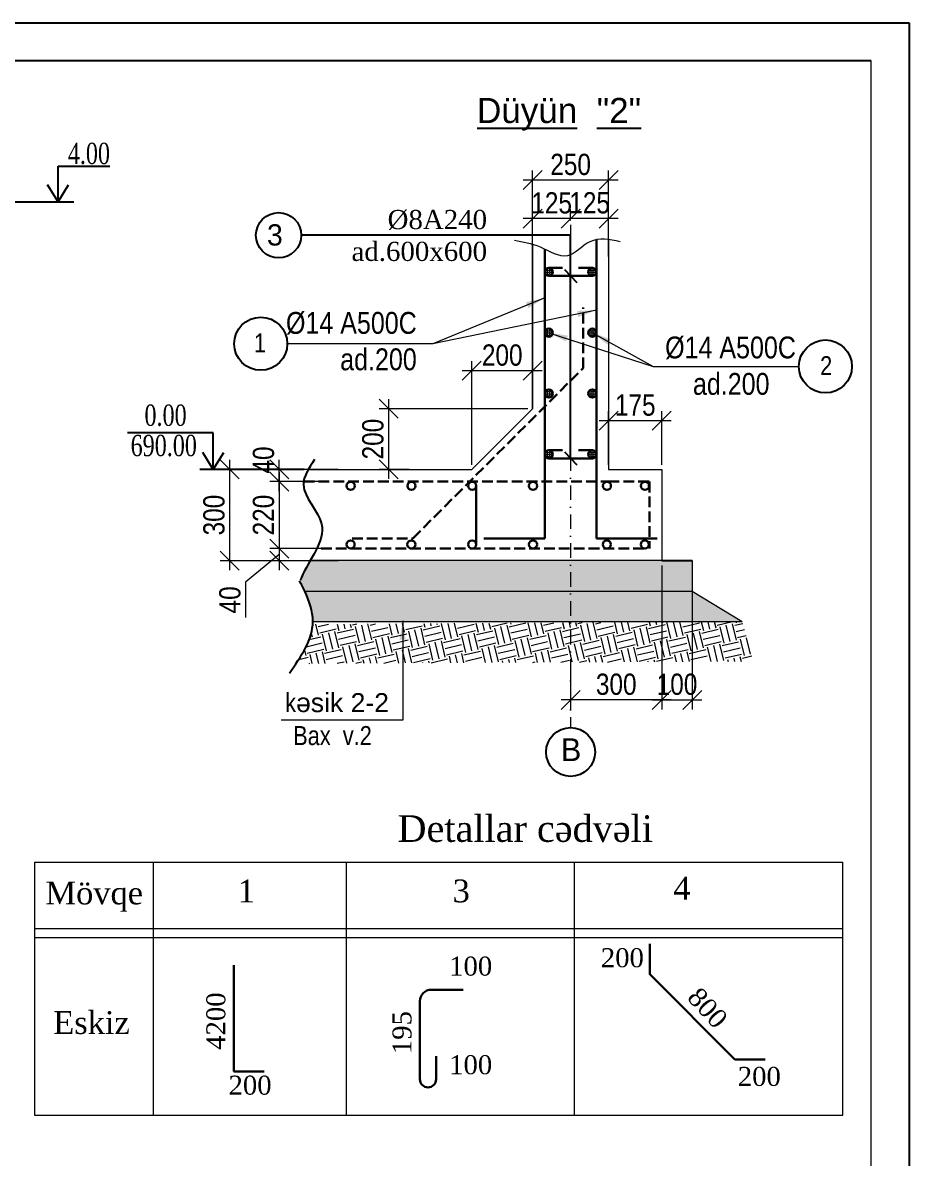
# Model space of a CAD drawing. Header units: millimetres. Extents: x 1067644 to 1117794, y -913136 to -692535.
# Drawn here: x 1106129 to 1117794, y -802684 to -787739 of the extents above; entities that cross this region are included whole.
import ezdxf

# ---------------------------------------------------------------- set-up
doc = ezdxf.new("R2010")
doc.units = ezdxf.units.MM
doc.linetypes.add('DASHDOT', pattern=[25.4, 12.7, -6.35, 0, -6.35])
doc.linetypes.add('Hidden Line', pattern=[391.222223, 282.222223, -109])
doc.layers.add('Annotation - Text', color=7, linetype='Continuous')
doc.layers.add('Text', color=7, linetype='Continuous')
doc.layers.add('Layer3', color=7, linetype='Continuous', lineweight=13)
doc.layers.add('xett', color=7, linetype='Continuous', lineweight=0)
doc.styles.add('400', font='times.ttf', dxfattribs={"width": 0.75, "height": 300})
doc.styles.get("Standard").update_dxf_attribs({"font": 'a3ar(la).ttf'})
doc.styles.add('style3', font='ARIAAL_.TTF', dxfattribs={"height": 300})
doc.styles.add('Times  New  Roman (Unicod)', font='times.ttf')
doc.styles.add('Times New  Roman', font='times.ttf')
doc.styles.add('Times New Roman', font='times.ttf')
doc.styles.add('yazitipi', font='ARIALN.TTF')
doc.dimstyles.new('sevda', dxfattribs={"dimscale": 100, "dimtxt": 2.8, "dimasz": 2.5, "dimexe": 1.25, "dimexo": 0.625, "dimtad": 1, "dimtxsty": 'yazitipi', "dimblk": 'OBLIQUE', "dimcen": 2.5, "dimdle": 1.25, "dimclrd": 253, "dimclre": 253, "dimclrt": 73, "dimaunit": 1, "dimadec": 3, "dimazin": 0, "dimtfac": 1, "dimtmove": 1, "dimatfit": 3, "dimfxl": 1, "dimlwd": 13, "dimlwe": 13, "dimarcsym": 0})

# ---------------------------------------------------------------- blocks, each defined once
blk = doc.blocks.new('_Oblique')
at = {"color": 0, "linetype": 'ByBlock', "lineweight": -2}
blk.add_line((-0.5, -0.5), (0.5, 0.5), dxfattribs=at)
blk = doc.blocks.new('*D70')
at = {"color": 253, "lineweight": 13, "ltscale": 15, "transparency": 16777216}
for p, q in [((1114538, -794881), (1114538, -796777)), ((1113338, -796250), (1113338, -796777)), ((1114663, -796652), (1113213, -796652))]:
    blk.add_line(p, q, dxfattribs=at)
at = {"layer": 'Defpoints', "color": 0, "ltscale": 15, "transparency": 16777216}
for p in [(1114538, -794819), (1113338, -796188), (1113338, -796652)]:
    blk.add_point(p, dxfattribs=at)
at = {"color": 253, "lineweight": 13, "ltscale": 15, "transparency": 16777216, "xscale": 250, "yscale": 250, "zscale": 250, "rotation": 180}
blk.add_blockref('_Oblique', (1113338, -796652), dxfattribs=at)
at = {"color": 253, "lineweight": 13, "ltscale": 15, "transparency": 16777216, "xscale": 250, "yscale": 250, "zscale": 250}
blk.add_blockref('_Oblique', (1114538, -796652), dxfattribs=at)
at = {"color": 73, "ltscale": 15, "transparency": 16777216, "insert": (1113938, -796447), "char_height": 280, "attachment_point": 5, "style": 'yazitipi'}
blk.add_mtext('300', dxfattribs=at)
blk = doc.blocks.new('*D71')
at = {"color": 253, "lineweight": 13, "ltscale": 15, "transparency": 16777216}
for p, q in [((1114538, -794881), (1114538, -796777)), ((1114938, -794881), (1114938, -796777)), ((1114413, -796652), (1115063, -796652))]:
    blk.add_line(p, q, dxfattribs=at)
at = {"layer": 'Defpoints', "color": 0, "ltscale": 15, "transparency": 16777216}
for p in [(1114538, -794819), (1114938, -794819), (1114938, -796652)]:
    blk.add_point(p, dxfattribs=at)
at = {"color": 253, "lineweight": 13, "ltscale": 15, "transparency": 16777216, "xscale": 250, "yscale": 250, "zscale": 250, "rotation": 180}
blk.add_blockref('_Oblique', (1114538, -796652), dxfattribs=at)
at = {"color": 253, "lineweight": 13, "ltscale": 15, "transparency": 16777216, "xscale": 250, "yscale": 250, "zscale": 250}
blk.add_blockref('_Oblique', (1114938, -796652), dxfattribs=at)
at = {"color": 73, "ltscale": 15, "transparency": 16777216, "insert": (1114738, -796447), "char_height": 280, "attachment_point": 5, "style": 'yazitipi'}
blk.add_mtext('100', dxfattribs=at)
blk = doc.blocks.new('*D72')
at = {"color": 253, "lineweight": 13, "ltscale": 15, "transparency": 16777216}
for p, q in [((1113838, -793556), (1113838, -792853)), ((1114538, -793556), (1114538, -792853)), ((1114663, -792978), (1113713, -792978))]:
    blk.add_line(p, q, dxfattribs=at)
at = {"layer": 'Defpoints', "color": 0, "ltscale": 15, "transparency": 16777216}
for p in [(1113838, -792978), (1113838, -793619), (1114538, -793619)]:
    blk.add_point(p, dxfattribs=at)
at = {"color": 253, "lineweight": 13, "ltscale": 15, "transparency": 16777216, "xscale": 250, "yscale": 250, "zscale": 250, "rotation": 180}
blk.add_blockref('_Oblique', (1113838, -792978), dxfattribs=at)
at = {"color": 253, "lineweight": 13, "ltscale": 15, "transparency": 16777216, "xscale": 250, "yscale": 250, "zscale": 250}
blk.add_blockref('_Oblique', (1114538, -792978), dxfattribs=at)
at = {"color": 73, "ltscale": 15, "transparency": 16777216, "insert": (1114188, -792773), "char_height": 280, "attachment_point": 5, "style": 'yazitipi'}
blk.add_mtext('175', dxfattribs=at)
blk = doc.blocks.new('*D73')
at = {"color": 253, "lineweight": 13, "ltscale": 15, "transparency": 16777216}
for p, q in [((1113338, -790340), (1113338, -790191)), ((1113838, -790816), (1113838, -790191)), ((1113963, -790316), (1113213, -790316))]:
    blk.add_line(p, q, dxfattribs=at)
at = {"layer": 'Defpoints', "color": 0, "ltscale": 15, "transparency": 16777216}
for p in [(1113338, -790316), (1113338, -790402), (1113838, -790879)]:
    blk.add_point(p, dxfattribs=at)
at = {"color": 253, "lineweight": 13, "ltscale": 15, "transparency": 16777216, "xscale": 250, "yscale": 250, "zscale": 250, "rotation": 180}
blk.add_blockref('_Oblique', (1113338, -790316), dxfattribs=at)
at = {"color": 253, "lineweight": 13, "ltscale": 15, "transparency": 16777216, "xscale": 250, "yscale": 250, "zscale": 250}
blk.add_blockref('_Oblique', (1113838, -790316), dxfattribs=at)
at = {"color": 73, "ltscale": 15, "transparency": 16777216, "insert": (1113588, -790111), "char_height": 280, "attachment_point": 5, "style": 'yazitipi'}
blk.add_mtext('125', dxfattribs=at)
blk = doc.blocks.new('*D74')
at = {"color": 253, "lineweight": 13, "ltscale": 15, "transparency": 16777216}
for p, q in [((1112838, -790676), (1112838, -790193)), ((1113338, -790336), (1113338, -790193)), ((1113463, -790318), (1112713, -790318))]:
    blk.add_line(p, q, dxfattribs=at)
at = {"layer": 'Defpoints', "color": 0, "ltscale": 15, "transparency": 16777216}
for p in [(1112838, -790318), (1113338, -790398), (1112838, -790738)]:
    blk.add_point(p, dxfattribs=at)
at = {"color": 253, "lineweight": 13, "ltscale": 15, "transparency": 16777216, "xscale": 250, "yscale": 250, "zscale": 250, "rotation": 180}
blk.add_blockref('_Oblique', (1112838, -790318), dxfattribs=at)
at = {"color": 253, "lineweight": 13, "ltscale": 15, "transparency": 16777216, "xscale": 250, "yscale": 250, "zscale": 250}
blk.add_blockref('_Oblique', (1113338, -790318), dxfattribs=at)
at = {"color": 73, "ltscale": 15, "transparency": 16777216, "insert": (1113088, -790112), "char_height": 280, "attachment_point": 5, "style": 'yazitipi'}
blk.add_mtext('125', dxfattribs=at)
blk = doc.blocks.new('*D75')
at = {"color": 253, "lineweight": 13, "ltscale": 15, "transparency": 16777216}
for p, q in [((1113963, -789811), (1112713, -789811)), ((1112838, -790344), (1112838, -789686)), ((1113838, -790344), (1113838, -789686))]:
    blk.add_line(p, q, dxfattribs=at)
at = {"layer": 'Defpoints', "color": 0, "ltscale": 15, "transparency": 16777216}
for p in [(1112838, -789811), (1112838, -790407), (1113838, -790407)]:
    blk.add_point(p, dxfattribs=at)
at = {"color": 253, "lineweight": 13, "ltscale": 15, "transparency": 16777216, "xscale": 250, "yscale": 250, "zscale": 250, "rotation": 180}
blk.add_blockref('_Oblique', (1112838, -789811), dxfattribs=at)
at = {"color": 253, "lineweight": 13, "ltscale": 15, "transparency": 16777216, "xscale": 250, "yscale": 250, "zscale": 250}
blk.add_blockref('_Oblique', (1113838, -789811), dxfattribs=at)
at = {"color": 73, "ltscale": 15, "transparency": 16777216, "insert": (1113338, -789606), "char_height": 280, "attachment_point": 5, "style": 'yazitipi'}
blk.add_mtext('250', dxfattribs=at)
blk = doc.blocks.new('*D76')
at = {"color": 253, "lineweight": 13, "ltscale": 15, "transparency": 16777216}
for p, q in [((1112038, -793556), (1112038, -792195)), ((1112963, -792320), (1111913, -792320)), ((1112838, -792263), (1112838, -792445))]:
    blk.add_line(p, q, dxfattribs=at)
at = {"layer": 'Defpoints', "color": 0, "ltscale": 15, "transparency": 16777216}
for p in [(1112838, -792201), (1112038, -792320), (1112038, -793619)]:
    blk.add_point(p, dxfattribs=at)
at = {"color": 253, "lineweight": 13, "ltscale": 15, "transparency": 16777216, "xscale": 250, "yscale": 250, "zscale": 250, "rotation": 180}
blk.add_blockref('_Oblique', (1112038, -792320), dxfattribs=at)
at = {"color": 253, "lineweight": 13, "ltscale": 15, "transparency": 16777216, "xscale": 250, "yscale": 250, "zscale": 250}
blk.add_blockref('_Oblique', (1112838, -792320), dxfattribs=at)
at = {"color": 73, "ltscale": 15, "transparency": 16777216, "insert": (1112438, -792115), "char_height": 280, "attachment_point": 5, "style": 'yazitipi'}
blk.add_mtext('200', dxfattribs=at)
blk = doc.blocks.new('*D77')
at = {"color": 253, "lineweight": 13, "ltscale": 15, "transparency": 16777216}
for p, q in [((1112775, -792819), (1110818, -792819)), ((1110943, -792694), (1110943, -793744)), ((1111212, -793619), (1110818, -793619))]:
    blk.add_line(p, q, dxfattribs=at)
at = {"layer": 'Defpoints', "color": 0, "ltscale": 15, "transparency": 16777216}
for p in [(1112838, -792819), (1110943, -793619), (1111275, -793619)]:
    blk.add_point(p, dxfattribs=at)
at = {"color": 253, "lineweight": 13, "ltscale": 15, "transparency": 16777216, "xscale": 250, "yscale": 250, "zscale": 250}
for p, rotation in [((1110943, -792819), 90), ((1110943, -793619), 270)]:
    blk.add_blockref('_Oblique', p, dxfattribs=dict(at, rotation=rotation))
at = {"color": 73, "ltscale": 15, "transparency": 16777216, "insert": (1110737, -793219), "char_height": 280, "attachment_point": 5, "rotation": 90, "style": 'yazitipi'}
blk.add_mtext('200', dxfattribs=at)
blk = doc.blocks.new('*D78')
at = {"color": 253, "lineweight": 13, "ltscale": 15, "transparency": 16777216}
for p, q in [((1108851, -793494), (1108851, -794944)), ((1110280, -793619), (1108726, -793619)), ((1110280, -794819), (1108726, -794819))]:
    blk.add_line(p, q, dxfattribs=at)
at = {"layer": 'Defpoints', "color": 0, "ltscale": 15, "transparency": 16777216}
for p in [(1110343, -793619), (1108851, -794819), (1110343, -794819)]:
    blk.add_point(p, dxfattribs=at)
at = {"color": 253, "lineweight": 13, "ltscale": 15, "transparency": 16777216, "xscale": 250, "yscale": 250, "zscale": 250}
for p, rotation in [((1108851, -793619), 90), ((1108851, -794819), 270)]:
    blk.add_blockref('_Oblique', p, dxfattribs=dict(at, rotation=rotation))
at = {"color": 73, "ltscale": 15, "transparency": 16777216, "insert": (1108646, -794219), "char_height": 280, "attachment_point": 5, "rotation": 90, "style": 'yazitipi'}
blk.add_mtext('300', dxfattribs=at)
blk = doc.blocks.new('*D79')
at = {"color": 253, "lineweight": 13, "ltscale": 15, "transparency": 16777216}
for p, q in [((1109503, -793904), (1109503, -793494)), ((1110039, -793619), (1109378, -793619)), ((1110039, -793779), (1109378, -793779))]:
    blk.add_line(p, q, dxfattribs=at)
at = {"layer": 'Defpoints', "color": 0, "ltscale": 15, "transparency": 16777216}
for p in [(1109503, -793619), (1110101, -793619), (1110101, -793779)]:
    blk.add_point(p, dxfattribs=at)
at = {"color": 253, "lineweight": 13, "ltscale": 15, "transparency": 16777216, "xscale": 250, "yscale": 250, "zscale": 250}
for p, rotation in [((1109503, -793619), 90), ((1109503, -793779), 270)]:
    blk.add_blockref('_Oblique', p, dxfattribs=dict(at, rotation=rotation))
at = {"color": 73, "ltscale": 15, "transparency": 16777216, "insert": (1109298, -793494), "char_height": 280, "attachment_point": 5, "rotation": 90, "style": 'yazitipi'}
blk.add_mtext('40', dxfattribs=at)
blk = doc.blocks.new('*D80')
at = {"color": 253, "lineweight": 13, "ltscale": 15, "transparency": 16777216}
for p, q in [((1109503, -794534), (1109503, -794944)), ((1109503, -794739), (1109061, -795104)), ((1110110, -794659), (1109378, -794659)), ((1110110, -794819), (1109378, -794819)), ((1109061, -795104), (1109061, -795566))]:
    blk.add_line(p, q, dxfattribs=at)
at = {"layer": 'Defpoints', "color": 0, "ltscale": 15, "transparency": 16777216}
for p in [(1110173, -794659), (1109503, -794819), (1110173, -794819)]:
    blk.add_point(p, dxfattribs=at)
at = {"color": 253, "lineweight": 13, "ltscale": 15, "transparency": 16777216, "xscale": 250, "yscale": 250, "zscale": 250}
for p, rotation in [((1109503, -794659), 90), ((1109503, -794819), 270)]:
    blk.add_blockref('_Oblique', p, dxfattribs=dict(at, rotation=rotation))
at = {"color": 73, "ltscale": 15, "transparency": 16777216, "insert": (1108856, -795335), "char_height": 280, "attachment_point": 5, "rotation": 90, "style": 'yazitipi'}
blk.add_mtext('40', dxfattribs=at)
blk = doc.blocks.new('*D81')
at = {"color": 253, "lineweight": 13, "ltscale": 15, "transparency": 16777216}
for p, q in [((1109503, -793654), (1109503, -794784)), ((1109646, -793779), (1109378, -793779)), ((1109646, -794659), (1109378, -794659))]:
    blk.add_line(p, q, dxfattribs=at)
at = {"layer": 'Defpoints', "color": 0, "ltscale": 15, "transparency": 16777216}
for p in [(1109709, -793779), (1109503, -794659), (1109709, -794659)]:
    blk.add_point(p, dxfattribs=at)
at = {"color": 253, "lineweight": 13, "ltscale": 15, "transparency": 16777216, "xscale": 250, "yscale": 250, "zscale": 250}
for p, rotation in [((1109503, -793779), 90), ((1109503, -794659), 270)]:
    blk.add_blockref('_Oblique', p, dxfattribs=dict(at, rotation=rotation))
at = {"color": 73, "ltscale": 15, "transparency": 16777216, "insert": (1109298, -794219), "char_height": 280, "attachment_point": 5, "rotation": 90, "style": 'yazitipi'}
blk.add_mtext('220', dxfattribs=at)
blk = doc.blocks.new('ntnntyht')
at = {"lineweight": 25}
for p, q in [((1961564, -20955), (2003567, -20955)), ((2003567, -20955), (2003567, -50629))]:
    blk.add_line(p, q, dxfattribs=at)
at = {"lineweight": 25, "ltscale": 15}
blk.add_line((2003045, -21477), (1963653, -21477), dxfattribs=at)
at = {"lineweight": 5, "ltscale": 15}
blk.add_line((2003045, -50106), (2003045, -21477), dxfattribs=at)

msp = doc.modelspace()

# ---------------------------------------------------------------- hatches: boundary and pattern name
at = {"lineweight": 9, "ltscale": 15}
h = msp.add_hatch(dxfattribs=at)
h.set_pattern_fill('ANGLE', color=256, scale=4)
h.set_pattern_definition([(0, (-2912978.9, 2248765.95), (0, 27.94), [20.32, -7.62]), (90, (-2912978.9, 2248765.95), (-27.94, 2e-15), [20.32, -7.62])])
edge = h.paths.add_edge_path()
edge.add_arc((1113051.135, -791018.78), 53.535, -180, 180, ccw=False)
h = msp.add_hatch(dxfattribs=at)
h.set_pattern_fill('ANGLE', color=256, scale=4)
h.set_pattern_definition([(0, (-2913551.83, 2248765.95), (0, 27.94), [20.32, -7.62]), (90, (-2913551.83, 2248765.95), (-27.94, 2e-15), [20.32, -7.62])])
edge = h.paths.add_edge_path()
edge.add_arc((1113624.066, -791018.78), 53.535, -180, 180, ccw=False)
h = msp.add_hatch(dxfattribs=at)
h.set_pattern_fill('ANGLE', color=256, scale=4)
h.set_pattern_definition([(0, (-2912978.9, 2247965.95), (0, 27.94), [20.32, -7.62]), (90, (-2912978.9, 2247965.95), (-27.94, 2e-15), [20.32, -7.62])])
edge = h.paths.add_edge_path()
edge.add_arc((1113051.135, -791818.78), 53.535, -180, 180, ccw=False)
h = msp.add_hatch(dxfattribs=at)
h.set_pattern_fill('ANGLE', color=256, scale=4)
h.set_pattern_definition([(0, (-2913551.83, 2247965.95), (0, 27.94), [20.32, -7.62]), (90, (-2913551.83, 2247965.95), (-27.94, 2e-15), [20.32, -7.62])])
edge = h.paths.add_edge_path()
edge.add_arc((1113624.066, -791818.78), 53.535, -180, 180, ccw=False)
h = msp.add_hatch(dxfattribs=at)
h.set_pattern_fill('ANGLE', color=256, scale=4)
h.set_pattern_definition([(0, (-2912978.9, 2247165.95), (0, 27.94), [20.32, -7.62]), (90, (-2912978.9, 2247165.95), (-27.94, 2e-15), [20.32, -7.62])])
edge = h.paths.add_edge_path()
edge.add_arc((1113051.135, -792618.78), 53.535, -180, 180, ccw=False)
h = msp.add_hatch(dxfattribs=at)
h.set_pattern_fill('ANGLE', color=256, scale=4)
h.set_pattern_definition([(0, (-2913551.83, 2247165.95), (0, 27.94), [20.32, -7.62]), (90, (-2913551.83, 2247165.95), (-27.94, 2e-15), [20.32, -7.62])])
edge = h.paths.add_edge_path()
edge.add_arc((1113624.066, -792618.78), 53.535, -180, 180, ccw=False)
h = msp.add_hatch(dxfattribs=at)
h.set_pattern_fill('ANGLE', color=256, scale=4)
h.set_pattern_definition([(0, (-2912978.9, 2246365.95), (0, 27.94), [20.32, -7.62]), (90, (-2912978.9, 2246365.95), (-27.94, 2e-15), [20.32, -7.62])])
edge = h.paths.add_edge_path()
edge.add_arc((1113051.135, -793418.78), 53.535, -180, 180, ccw=False)
h = msp.add_hatch(dxfattribs=at)
h.set_pattern_fill('ANGLE', color=256, scale=4)
h.set_pattern_definition([(0, (-2913551.83, 2246365.95), (0, 27.94), [20.32, -7.62]), (90, (-2913551.83, 2246365.95), (-27.94, 2e-15), [20.32, -7.62])])
edge = h.paths.add_edge_path()
edge.add_arc((1113624.066, -793418.78), 53.535, -180, 180, ccw=False)
at = {"lineweight": 5, "ltscale": 5}
h = msp.add_hatch(dxfattribs=at)
h.set_pattern_fill('AR-CONC', color=4)
h.set_pattern_definition([(50, (55932.34, -26653.15), (182.184669, -15.939086), [19.05, -209.55]), (355, (55932.34, -26653.15), (-35.243421, 191.056845), [15.24, -167.640584]), (100.451445, (55947.52, -26654.48), (146.941247, 175.117752), [16.19001, -178.090245]), (46.1842, (55932.34, -26602.35), (271.07904, -42.042328), [28.575, -314.325]), (96.635558, (55954.93, -26605.86), (237.404134, 247.426125), [24.285023, -267.13561]), (351.18415, (55932.34, -26602.35), (237.404134, 247.426125), [22.85997, -251.45973]), (21, (55957.74, -26615.05), (151.614391, -102.265198), [19.05, -209.55]), (326, (55957.74, -26615.05), (61.802028, 184.187966), [15.24, -167.64]), (71.451445, (55970.37, -26623.57), (213.41642, 81.92277), [16.19001, -178.089938]), (37.5, (55932.336, -26653.15), (3.0886033, 84.555039), [0, -165.608, 0, -170.18, 0, -168.275]), (7.5, (55932.34, -26653.15), (66.8196625, 100.180575), [0, -97.028, 0, -161.798, 0, -64.135]), (327.5, (55875.694, -26653.15), (135.590595, -5.728744), [0, -63.5, 0, -198.12, 0, -262.89]), (317.5, (55850.29, -26653.15), (148.129181, 25.426491), [0, -82.55, 0, -131.572, 0, -186.69])])
h.paths.add_polyline_path([(1109840.047, -795218.78), (1109807.74, -795152.707), (1109775.623, -795090.77), (1109805.215, -795018.847), (1109832.749, -794961.502), (1109863.441, -794903.942), (1109895.999, -794846.221), (1109911.722, -794818.78), (1114937.601, -794818.78), (1114937.601, -795218.78)])
h = msp.add_hatch(dxfattribs=at)
h.set_pattern_fill('GRAVEL', color=161, scale=15)
h.set_pattern_definition([(228.0127875, (56206.656, -26272.153), (-3048.00000024, -3428.9999998), [51.25822, -5074.57255]), (184.969741, (56172.366, -26310.253), (4571.9999982, 381.0000217), [87.96071, -8708.10733]), (132.510447, (56084.736, -26317.873), (3810.0000016, -4190.99999854), [62.02223, -6140.20842]), (267.273689, (55936.146, -26413.123), (381.0000008, 7619.99999996), [80.10068, -7929.96561]), (292.8336542, (55932.336, -26493.133), (-1905.00000016, 4571.99999993), [78.54505, -7775.97116]), (357.273689, (55962.816, -26565.523), (-7619.99999996, 381.0000008), [80.10068, -7929.96561]), (37.6942405, (56042.826, -26569.333), (-4952.99999978, -3810.00000029), [105.92905, -10486.9673]), (72.2553284, (56126.646, -26504.563), (2667.00000072, 8381.99999977), [100.00793, -9900.78849]), (121.4295656, (56157.126, -26409.313), (-3048.00000043, 4952.99999973), [80.37195, -7956.83185]), (175.2363583, (56115.216, -26340.733), (4190.99999994, -381.00000066), [91.75699, -4496.09054]), (222.3974378, (56023.776, -26333.113), (-4571.99999985, -4191.00000016), [118.66169, -11747.51588]), (138.8140748, (56313.336, -26416.933), (-2666.9999998, 2286.0000002), [40.50068, -4009.58487]), (171.4692344, (56282.856, -26390.263), (4953.00000013, -761.99999914), [77.0523, -7628.19585]), (225, (56206.66, -26378.83), (-5e-14, -381), [53.8814, -484.93397]), (203.1985905, (56179.986, -26333.113), (1905, 761.9999999), [29.0162, -2872.59336]), (291.8014095, (56153.316, -26344.54), (-381, 1143), [41.03484, -2010.71295]), (30.9637565, (56168.556, -26382.64), (1143, 762), [66.64795, -2154.94472]), (161.565051, (56225.7, -26348.35), (762, -381), [48.19307, -1156.63472]), (16.3895403, (55932.336, -26344.543), (3810, 1143), [67.5132, -6683.824]), (70.346176, (55997.106, -26325.493), (-1524.00000014, -4190.99999995), [56.63984, -5607.33235]), (293.1985905, (56225.706, -26272.153), (-761.9999999, 1905), [58.03201, -2843.57754]), (343.6104597, (56248.566, -26325.493), (-3810.00000008, 1142.99999973), [67.5132, -6683.824]), (339.4439548, (55932.336, -26580.763), (-1905, 762), [65.10528, -3190.16015]), (294.7751406, (55993.296, -26603.623), (-1905.00000227, 4190.99999897), [54.55082, -5400.53901]), (66.8014095, (56229.516, -26653.153), (761.9999999, 1905), [58.03202, -2843.57754]), (17.3540246, (56252.376, -26599.813), (-4952.9999999, -1524.00000032), [63.86741, -6322.8564]), (69.4439548, (56042.826, -26653.153), (-762, -1905), [32.55264, -3222.71279]), (101.3099325, (56206.656, -26653.15), (-381, 1524), [19.42719, -1923.29924]), (165.9637565, (56202.85, -26634.1), (1143, -381), [78.54506, -1492.35819]), (186.009006, (56126.646, -26615.053), (3809.99999998, 381.0000002), [72.79005, -7206.20473]), (303.6900675, (56168.56, -26416.93), (-381, 762), [54.94858, -1318.76645]), (353.1572266, (56199.036, -26462.653), (6477.00000004, -761.99999966), [95.93351, -9497.40136]), (60.945396, (56294.286, -26474.083), (-1524, -2667), [39.22624, -3883.40885]), (90, (56313.34, -26439.8), (-381, 381), [22.86, -358.14]), (120.2564372, (56119.026, -26603.623), (1523.9999998, -2667.0000001), [52.93004, -5240.09112]), (48.0127875, (56092.356, -26557.903), (3048.00000025, 3428.9999998), [102.51643, -5023.31433]), (0, (56160.94, -26481.7), (381, 381), [99.06, -281.94]), (325.3048465, (56259.996, -26481.703), (3810.00000144, -2666.99999794), [60.24143, -5963.89751]), (254.054604, (56309.526, -26515.993), (-381, -1524), [55.47436, -2718.24751]), (207.6459754, (56294.286, -26569.333), (-7239.00000027, -3809.9999995), [90.32176, -8941.86966]), (175.4260787, (56214.276, -26611.243), (-4953, 381), [95.55442, -9459.87697])])
h.paths.add_polyline_path([(1109945.855, -795618.78), (1109945.701, -795595.497), (1109943.102, -795557.831), (1109938.317, -795519.982), (1109931.518, -795482.049), (1109922.875, -795444.13), (1109912.557, -795406.322), (1109900.735, -795368.723), (1109887.579, -795331.433), (1109873.26, -795294.548), (1109857.947, -795258.167), (1109841.81, -795222.387), (1109840.085, -795218.78), (1114937.601, -795218.78), (1115596.688, -795618.78)])
at = {"layer": 'Annotation - Text', "lineweight": 5, "ltscale": 20}
h = msp.add_hatch(dxfattribs=at)
h.set_pattern_fill('EARTH', color=253, scale=35, angle=-76.6397816)
h.set_pattern_definition([(283.360218, (55932.34, -26653.15), (267.590996, -164.8793), [222.25, -222.25]), (283.360218, (56013.42, -26633.9), (267.590996, -164.8793), [222.25, -222.25]), (283.360218, (56094.51, -26614.64), (267.590996, -164.8793), [222.25, -222.25]), (13.360218, (56127.96, -26635.25), (164.8793, 267.590996), [222.25, -222.25]), (13.360218, (56147.22, -26716.33), (164.8793, 267.590996), [222.25, -222.25]), (13.360218, (56166.48, -26797.42), (164.8793, 267.590996), [222.25, -222.25])])
h.paths.add_polyline_path([(1115596.688, -795618.78), (1115740.981, -796143.922), (1109725.587, -796172.044), (1109731.419, -796163.424), (1109754.018, -796129.207), (1109775.981, -796094.901), (1109797.183, -796060.489), (1109817.495, -796025.954), (1109836.792, -795991.278), (1109854.946, -795956.444), (1109871.83, -795921.433), (1109887.317, -795886.228), (1109901.28, -795850.811), (1109913.593, -795815.166), (1109924.128, -795779.273), (1109932.757, -795743.116), (1109939.356, -795706.677), (1109943.795, -795669.939), (1109944.621, -795655.726)])

# ---------------------------------------------------------------- linework, layer by layer
at = {"color": 0}
for p, q in [((1106594.589, -790098.252), (1106594.589, -789625.437)), ((1108635.608, -793618.78), (1108635.608, -793135.51))]:
    msp.add_line(p, q, dxfattribs=at)
at = {"color": 7}
for p, q in [((1106594.589, -789625.437), (1107273.145, -789625.437)), ((1108635.608, -793135.51), (1107509.299, -793135.51))]:
    msp.add_line(p, q, dxfattribs=at)
at = {"ltscale": 15}
for p, q in [((1105399.203, -790098.252), (1106802.202, -790098.252)), ((1113337.601, -790536.278), (1109793.568, -790536.278)), ((1113337.601, -793472.315), (1113337.601, -790536.278)), ((1113257.032, -790988.32), (1113418.17, -791156.31)), ((1113257.032, -793388.32), (1113418.17, -793556.31)), ((1109833.715, -793618.78), (1108459.372, -793618.78)), ((1114537.601, -794818.78), (1114937.601, -794818.78))]:
    msp.add_line(p, q, dxfattribs=at)
at = {"linetype": 'DASHDOT', "lineweight": 15, "ltscale": 15}
msp.add_line((1113337.601, -790398.293), (1113337.601, -797015.795), dxfattribs=at)
at = {"color": 3, "lineweight": 15, "ltscale": 15}
for p, q in [((1112837.601, -790658.076), (1112837.601, -792818.78)), ((1112837.601, -792818.78), (1112837.601, -790658.076)), ((1113837.601, -790593.909), (1113837.601, -793618.78)), ((1112837.601, -792818.78), (1112037.601, -793618.78))]:
    msp.add_line(p, q, dxfattribs=at)
at = {"lineweight": 30, "ltscale": 0.5}
for p, q in [((1112997.601, -794525.981), (1112997.601, -790720.837)), ((1113677.601, -794525.981), (1113677.601, -790594.135)), ((1113232.946, -790965.246), (1113051.135, -790965.246)), ((1113624.066, -790965.246), (1113442.256, -790965.246)), ((1113624.066, -791072.315), (1113051.135, -791072.315)), ((1113232.946, -793365.246), (1113051.135, -793365.246)), ((1113624.066, -793365.246), (1113442.256, -793365.246)), ((1113624.066, -793472.315), (1113051.135, -793472.315)), ((1112197.601, -794525.981), (1112997.601, -794525.981)), ((1113677.601, -794525.981), (1114477.601, -794525.981))]:
    msp.add_line(p, q, dxfattribs=at)
at = {"lineweight": 30, "ltscale": 15}
msp.add_line((1112096.989, -793833.907), (1112096.4, -794605.246), dxfattribs=at)
at = {"color": 1, "lineweight": 9, "ltscale": 5}
for p, q in [((1114937.601, -794818.78), (1114937.601, -795218.78)), ((1109840.127, -795218.78), (1114937.601, -795218.78)), ((1114937.601, -795218.78), (1115596.688, -795618.78)), ((1109946.141, -795618.78), (1115596.688, -795618.78))]:
    msp.add_line(p, q, dxfattribs=at)
at = {"color": 2, "lineweight": 13, "ltscale": 3}
for p, q in [((1106285.373, -798785.273), (1106285.373, -802114.404)), ((1106285.373, -798785.273), (1116918.481, -798785.273)), ((1107848.707, -802114.404), (1107848.707, -798785.273)), ((1110390.666, -802114.404), (1110390.666, -798785.273)), ((1113390.666, -802114.404), (1113390.666, -798785.273)), ((1116918.481, -802114.404), (1116918.481, -798785.273)), ((1106285.373, -799661.085), (1116918.481, -799661.085)), ((1106285.373, -799778.606), (1116918.481, -799778.606)), ((1106285.373, -802114.404), (1116918.481, -802114.404))]:
    msp.add_line(p, q, dxfattribs=at)
at = {"color": 7, "lineweight": 30}
for p, q in [((1108905.981, -801541.188), (1108905.981, -800141.188)), ((1111504.951, -800466.094), (1111923.113, -800466.094)), ((1111354.951, -800616.094), (1111354.951, -801643.84)), ((1111568.048, -801643.84), (1111568.048, -801340.265)), ((1109305.981, -801541.188), (1108905.981, -801541.188))]:
    msp.add_line(p, q, dxfattribs=at)
at = {"color": 7, "ltscale": 15}
for points in [[(1106594.589, -790098.252), (1106455.987, -789873.908)], [(1106594.589, -790098.252), (1106733.191, -789873.908)], [(1108635.608, -793618.78), (1108497.006, -793394.436)], [(1108635.608, -793618.78), (1108774.21, -793394.436)]]:
    msp.add_lwpolyline(points, dxfattribs=at)
at = {"linetype": 'Hidden Line', "lineweight": 30, "ltscale": 0.5}
for points in [[(1110462.275, -794525.615), (1111262.275, -794525.615), (1113502.835, -792285.054), (1113502.835, -791485.054)], [(1109825.159, -793778.78), (1113837.601, -793778.78), (1114377.601, -793778.78), (1114377.601, -794658.78)], [(1114302.921, -794658.78), (1109998.795, -794658.78)]]:
    msp.add_lwpolyline(points, dxfattribs=at)
at = {"color": 3, "lineweight": 15, "ltscale": 15}
for points in [[(1109885.957, -793618.78), (1112037.601, -793618.78)], [(1113837.601, -793618.78), (1114537.601, -793618.78), (1114537.601, -794818.78), (1109911.735, -794818.78)]]:
    msp.add_lwpolyline(points, dxfattribs=at)
at = {"color": 7, "lineweight": 30}
msp.add_lwpolyline([(1115899.381, -801381.911), (1115499.381, -801381.911), (1114379.1, -800261.631), (1114379.1, -799861.631)], dxfattribs=at)
at = {"ltscale": 15}
for centre, radius in [((1109495.552, -790536.278), 298.016), ((1109260.545, -791963.735), 348.829), ((1116690.501, -792263.495), 348.829)]:
    msp.add_circle(centre, radius, dxfattribs=at)
at = {"lineweight": 30, "ltscale": 15}
for centre in [(1113051.135, -791018.78), (1113624.066, -791018.78), (1113051.135, -791818.78), (1113624.066, -791818.78), (1113051.135, -792618.78), (1113624.066, -792618.78), (1113051.135, -793418.78), (1113624.066, -793418.78), (1110443.455, -793833.907), (1111243.455, -793833.907), (1112043.455, -793833.907), (1112843.455, -793833.907), (1113815.539, -793833.907), (1114315.539, -793833.907), (1110442.865, -794605.246), (1111242.865, -794605.246), (1112042.865, -794605.246), (1112842.865, -794605.246), (1113814.949, -794605.246), (1114314.949, -794605.246)]:
    msp.add_circle(centre, 53.535, dxfattribs=at)
at = {"ltscale": 2}
msp.add_circle((1113337.601, -797337.521), 321.726, dxfattribs=at)
at = {"color": 7, "lineweight": 30}
for centre, radius, start, end in [((1111504.951, -800616.094), 150, 90, 180), ((1111461.5, -801643.84), 106.549, 180, 0)]:
    msp.add_arc(centre, radius, start, end, dxfattribs=at)
at = {"color": 3, "lineweight": 15, "ltscale": 15}
msp.add_open_spline([(1113989.118, -790620.783), (1113850.06, -790592.501), (1113588.892, -790539.383), (1113305.122, -790909.995), (1112944.625, -790666.839), (1112710.782, -790625.893), (1112597.601, -790606.075)], degree=3, knots=[0, 0, 0, 0, 396.569471222, 744.803571138, 1121.327533252, 1474.506465849, 1474.506465849, 1474.506465849, 1474.506465849], dxfattribs=at)
at = {"ltscale": 15}
for points, knots in [([(1109968.124, -793489.243), (1109893.895, -793600.17), (1109703.462, -793884.751), (1110279.454, -794384.49), (1109882.402, -794818.51), (1109786.576, -795063.536), (1109781.723, -795075.945)], [0, 0, 0, 0, 361.980962824, 928.655094944, 1680.73233635, 1720.853094364, 1720.853094364, 1720.853094364, 1720.853094364]), ([(1109637.216, -796299.766), (1109791.528, -796079.898), (1110031.233, -795738.358), (1109882.228, -795294.316), (1109795.488, -795128.65), (1109772.364, -795084.484)], [0, 0, 0, 0, 747.78077882, 1161.591063032, 1312.014978697, 1312.014978697, 1312.014978697, 1312.014978697])]:
    msp.add_open_spline(points, degree=3, knots=knots, dxfattribs=at)
at = {"layer": 'xett', "lineweight": 0}
for points in [[(1111525.384, -791963.735), (1111525.384, -791963.735), (1109609.374, -791963.735)], [(1114425.663, -792263.495), (1114425.663, -792263.495), (1116341.673, -792263.495)]]:
    msp.add_lwpolyline(points, dxfattribs=at)

# ---------------------------------------------------------------- block references
at = {"color": 3, "xscale": 0.9570868817713122, "yscale": 0.9570868817713122, "zscale": 0.9570868817713122}
msp.add_blockref('ntnntyht', (-799793.986, -767683.728), dxfattribs=at)

# ---------------------------------------------------------------- texts
at = {"lineweight": 9, "char_height": 280, "width": 23109.77763, "style": '400'}
for s, insert, attachment_point in [('{\\fTimes New Roman|b0|i0|c238|p18;4.00}', (1106722.151, -789319.274), 1), ('{\\fTimes New Roman|b0|i0|c238|p18;0.0}0', (1108285.702, -792764.496), 3), ('{\\fTimes New Roman|b0|i0|c238|p18;690.0}0', (1108420.667, -793163.187), 3)]:
    msp.add_mtext(s, dxfattribs=dict(at, insert=insert, attachment_point=attachment_point))
at = {"ltscale": 2, "insert": (1109551.473, -790392.277), "char_height": 280, "width": 6406.56045, "attachment_point": 3, "rotation": 359.7096595, "style": 'style3'}
msp.add_mtext('3', dxfattribs=at)
at = {"color": 0, "lineweight": 25, "ltscale": 0.5, "char_height": 249.99, "width": 9290.73146}
for s, insert, attachment_point in [('{\\fArial Narrow|b0|i0|c238|p34;1}', (1109330.375, -791827.907), 3), ('{\\fArial Narrow|b0|i0|c238|p34;2}', (1116620.671, -792127.667), 1), ('{\\fArial Narrow|b0|i0|c238|p34;k\\fArial|b0|i0|c238|p34;əsik 2-2}', (1109581.956, -796562.115), 1), ('{\\fArial Narrow|b0|i0|c238|p34;Bax  v.2}', (1109687.562, -796995.892), 1)]:
    msp.add_mtext(s, dxfattribs=dict(at, insert=insert, attachment_point=attachment_point))
at = {"ltscale": 2, "insert": (1113478.242, -797156.136), "char_height": 300, "width": 6406.56045, "attachment_point": 3, "style": 'style3'}
msp.add_mtext('B', dxfattribs=at)
at = {"color": 0, "lineweight": 0, "insert": (1111060.341, -798169.634), "char_height": 350, "width": 16391.5823, "attachment_point": 1, "style": 'Times New Roman'}
msp.add_mtext('{\\fTimes New Roman|b0|i0|c238|p18;Detallar cədvəli}', dxfattribs=at)
at = {"color": 0, "lineweight": 0, "char_height": 300, "attachment_point": 5}
for s, insert in [('{\\fTimes New Roman|b0|i0|c238|p18;Mövqe}', (1107069.941, -799240.934)), ('          {\\fTimes New Roman|b0|i0|c238|p18;1}', (1108514.149, -799167.175)), ('          {\\fTimes New Roman|b0|i0|c238|p18;3}', (1111341.463, -799167.175)), ('          {\\fTimes New Roman|b0|i0|c238|p18;4} ', (1114244.595, -799128.855)), ('{\\fTimes New Roman|b0|i0|c238|p18;Eskiz}', (1107033.843, -800899.949))]:
    msp.add_mtext(s, dxfattribs=dict(at, insert=insert))
at = {"color": 0, "lineweight": 0, "char_height": 250, "attachment_point": 5, "style": 'Times  New  Roman (Unicod)'}
for s, insert in [('{\\fTimes New Roman|b0|i0|c238|p18;200}', (1114018.739, -800046.083)), ('{\\fTimes New Roman|b0|i0|c238|p18;10}0', (1112023.062, -800156.755)), ('{\\fTimes New Roman|b0|i0|c238|p18;10}0', (1112023.062, -801454.35)), ('{\\fTimes New Roman|b0|i0|c238|p18;200}', (1115820.715, -801608.219)), ('{\\fTimes New Roman|b0|i0|c238|p18;200}', (1109120.319, -801723.381))]:
    msp.add_mtext(s, dxfattribs=dict(at, insert=insert))
for s, insert, rotation in [('{\\fTimes New Roman|b0|i0|c238|p18;4200}', (1108671.344, -800878.556), 90), ('{\\fTimes New Roman|b0|i0|c238|p18;800}', (1115140.446, -800705.248), 312.6158065), ('{\\fTimes New Roman|b0|i0|c238|p18;195}', (1111120.313, -801030.019), 90)]:
    msp.add_mtext(s, dxfattribs=dict(at, insert=insert, rotation=rotation))
at = {"layer": 'Layer3', "color": 0, "lineweight": 25, "insert": (1116897.822, -788729.219), "char_height": 520, "width": 7423.62436, "attachment_point": 3}
msp.add_mtext('\\pxqc;{\\H0.63462x;\\LD\\fArial|b0|i0|c238|p34;üyün  "2"}', dxfattribs=at)
at = {"layer": 'Text', "ltscale": 30, "insert": (1112238.635, -790879.909), "char_height": 287.5392, "attachment_point": 9, "style": 'Times New  Roman'}
msp.add_mtext('{\\H0.875x;%%C8A\\fTimes New Roman|b0|i0|c238|p18;240\\fTimes New Roman|b0|i0|c204|p18; \\fTimes New Roman|b0|i0|c238|p18;\\P\\fTimes New Roman|b0|i0|c204|p18; \\fTimes New Roman|b0|i0|c238|p18;ad.\\fTimes New Roman|b0|i0|c204|p18;6\\fTimes New Roman|b0|i0|c238|p18;00x\\fTimes New Roman|b0|i0|c204|p18;6\\fTimes New Roman|b0|i0|c238|p18;00}', dxfattribs=at)
at = {"layer": 'Text', "ltscale": 30, "char_height": 287.5392, "width": 3053.17713, "style": 'Times New  Roman'}
for s, insert, attachment_point in [('{\\fArial Narrow|b0|i0|c0|p34;%%C1\\fArial Narrow|b0|i0|c238|p34;4\\fArial Narrow|b0|i0|c0|p34; A\\fArial Narrow|b0|i0|c238|p34;500C  \\Pad.200}', (1111313.442, -791546.082), 3), ('{\\fArial Narrow|b0|i0|c0|p34;%%C1\\fArial Narrow|b0|i0|c238|p34;4\\fArial Narrow|b0|i0|c0|p34; A\\fArial Narrow|b0|i0|c238|p34;500C  \\P    ad.200}', (1114581.112, -791869.36), 1)]:
    msp.add_mtext(s, dxfattribs=dict(at, insert=insert, attachment_point=attachment_point))

# ---------------------------------------------------------------- dimensions: what is measured, and where the dimension line sits
at = {"ltscale": 15}
for base, p1, p2, angle, picture, middle in [((1112837.601, -789811.437), (1113837.601, -790406.859), (1112837.601, -790406.859), 180, '*D75', (1113337.601, -789605.977)), ((1112037.601, -792320.054), (1112837.601, -792200.701), (1112037.601, -793618.78), 180, '*D76', (1112437.601, -792114.594)), ((1113837.601, -792978.202), (1114537.601, -793618.78), (1113837.601, -793618.78), 180, '*D72', (1114187.601, -792772.742)), ((1110942.544, -793618.78), (1112837.601, -792818.78), (1111274.643, -793618.78), 90, '*D77', (1110737.084, -793218.78)), ((1108851.283, -794818.78), (1110342.538, -793618.78), (1110342.538, -794818.78), 90, '*D78', (1108645.823, -794218.78)), ((1109503.161, -794658.78), (1109708.549, -793778.78), (1109708.549, -794658.78), 90, '*D81', (1109297.7, -794218.78)), ((1113337.601, -796652.424), (1114537.601, -794818.78), (1113337.601, -796187.66), 180, '*D70', (1113937.601, -796446.963))]:
    dim = msp.add_linear_dim(base=base, p1=p1, p2=p2, angle=angle, dimstyle='sevda', override={"dimlfac": 0.25}, dxfattribs=at)
    dim.commit()
    dim.dimension.update_dxf_attribs({"geometry": picture, "text_midpoint": middle})
for base, p1, p2, angle, picture, middle in [((1112837.601, -790317.596), (1113337.601, -790398.293), (1112837.601, -790738.263), 180, '*D74', (1113087.601, -790317.596)), ((1113337.601, -790316.192), (1113837.601, -790878.961), (1113337.601, -790402.34), 180, '*D73', (1113587.601, -790316.192)), ((1109503.161, -793618.78), (1110101.437, -793778.78), (1110101.437, -793618.78), 90, '*D79', (1109503.161, -793493.78)), ((1109503.161, -794818.78), (1110172.874, -794658.78), (1110172.874, -794818.78), 90, '*D80', (1109060.99, -795166.165)), ((1114937.601, -796652.424), (1114537.601, -794818.78), (1114937.601, -794818.78), 180, '*D71', (1114737.601, -796652.424))]:
    dim = msp.add_linear_dim(base=base, p1=p1, p2=p2, angle=angle, dimstyle='sevda', override={"dimlfac": 0.25}, dxfattribs=at)
    dim.commit()
    dim.dimension.update_dxf_attribs({"geometry": picture, "text_midpoint": middle, "dimtype": 160})

# ---------------------------------------------------------------- leaders
for points in [[(1112997.601, -791361.092), (1111525.384, -791963.735)], [(1113677.601, -791522.151), (1111525.384, -791963.735)], [(1113051.135, -791818.78), (1114425.663, -792263.495)], [(1113624.066, -791818.78), (1114425.663, -792263.495)], [(1111128.054, -795608.799), (1111128.054, -796918.154), (1109529.009, -796918.154)]]:
    msp.add_leader(points, dimstyle='sevda', override={"dimgap": 0.625, "dimtad": 0}, dxfattribs=at)

doc.saveas('drawing.dxf')
